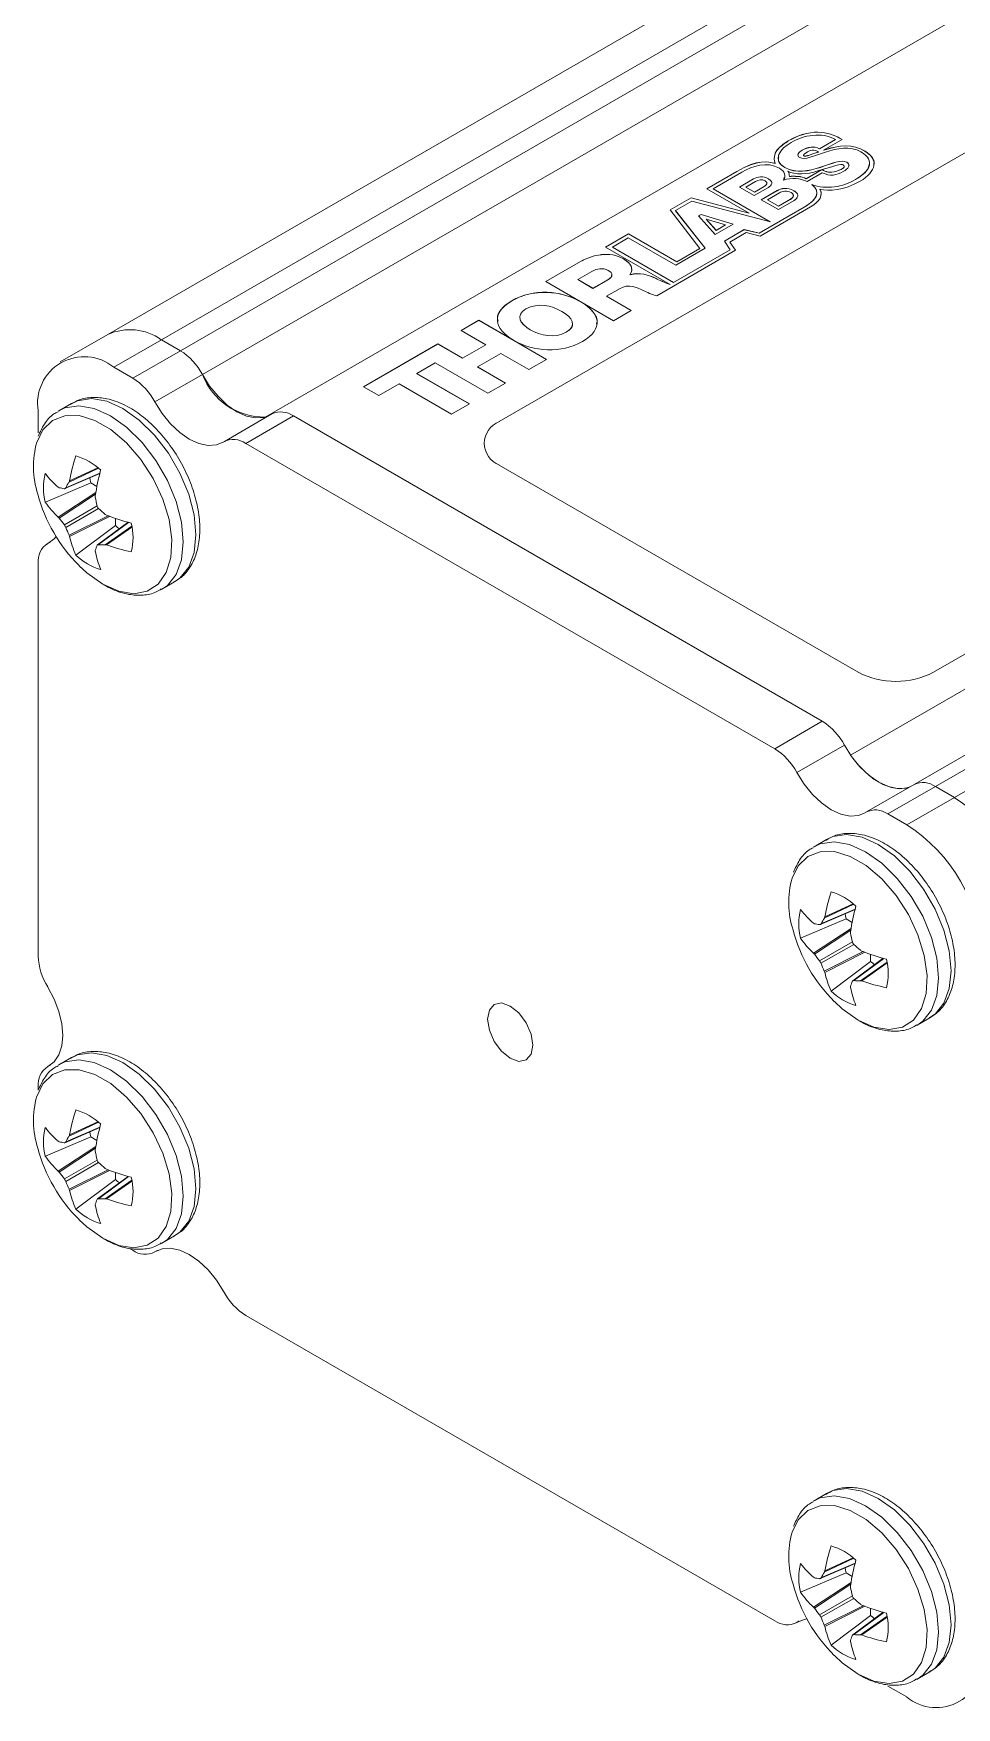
# Model space of a CAD drawing. Header units: inches. Extents: x 0.04 to 7.3, y 0.02 to 5.63.
# Drawn here: x 3.689 to 4.553, y 3.176 to 4.743 of the extents above; entities that cross this region are included whole.
import ezdxf

# ---------------------------------------------------------------- set-up
doc = ezdxf.new("R2010")
doc.units = ezdxf.units.IN
doc.header["$MEASUREMENT"] = 0

msp = doc.modelspace()

# ---------------------------------------------------------------- linework, layer by layer
at = {"color": 7, "linetype": 'Continuous', "lineweight": 15, "ltscale": 0.666667}
for p, q in [((5.4419, 5.4331), (3.759, 4.4616)), ((5.4919, 5.4282), (3.809, 4.4566)), ((3.8268, 4.4464), (5.5097, 5.4179)), ((5.5303, 5.3956), (3.8474, 4.4241)), ((5.5891, 5.3557), (3.9062, 4.3842)), ((5.5962, 5.2292), (4.1254, 4.3801)), ((4.4542, 4.0678), (6.1371, 5.0394)), ((6.1966, 5.0118), (4.5137, 4.0403)), ((6.2166, 5.0098), (4.5337, 4.0383)), ((4.532, 4.1454), (6.0028, 4.9945)), ((6.2344, 4.9996), (4.5515, 4.028)), ((4.396, 4.6428), (4.396, 4.6429)), ((4.4402, 4.6442), (4.4252, 4.6355)), ((4.4402, 4.6441), (4.4252, 4.6355)), ((4.429, 4.6341), (4.4464, 4.6442)), ((4.4402, 4.6441), (4.4402, 4.6442)), ((4.4091, 4.6341), (4.4091, 4.6342)), ((4.4101, 4.6289), (4.4101, 4.629)), ((4.4243, 4.6324), (4.4243, 4.6325)), ((4.4252, 4.6355), (4.4252, 4.6355)), ((4.429, 4.6341), (4.429, 4.6341)), ((4.4295, 4.6342), (4.4295, 4.6343)), ((4.4681, 4.633), (4.4681, 4.6331)), ((4.3477, 4.6143), (4.3197, 4.5981)), ((4.3477, 4.6142), (4.3198, 4.5981)), ((4.3258, 4.598), (4.3526, 4.6135)), ((4.3477, 4.6142), (4.3477, 4.6143)), ((4.3838, 4.6218), (4.3838, 4.6219)), ((4.3921, 4.6086), (4.3916, 4.6061)), ((4.3928, 4.6179), (4.3928, 4.618)), ((4.3954, 4.6145), (4.3954, 4.6146)), ((4.397, 4.6095), (4.397, 4.6096)), ((4.4272, 4.6159), (4.4128, 4.6075)), ((4.4272, 4.6158), (4.4128, 4.6074)), ((4.4135, 4.6049), (4.4278, 4.6131)), ((4.426, 4.6181), (4.426, 4.6182)), ((4.4272, 4.6158), (4.4272, 4.6159)), ((4.4277, 4.6159), (4.4277, 4.616)), ((4.4414, 4.6146), (4.4414, 4.6146)), ((4.4508, 4.6228), (4.4508, 4.6229)), ((4.3197, 4.5981), (4.3592, 4.5753)), ((4.3792, 4.5672), (4.3258, 4.598)), ((4.3258, 4.5979), (4.3258, 4.598)), ((4.3789, 4.5672), (4.3258, 4.5979)), ((4.3502, 4.5996), (4.3635, 4.6073)), ((4.3641, 4.5916), (4.3502, 4.5996)), ((4.3503, 4.5996), (4.3635, 4.6072)), ((4.3654, 4.6049), (4.3562, 4.5995)), ((4.3562, 4.5995), (4.3642, 4.5948)), ((4.3562, 4.5995), (4.3562, 4.5995)), ((4.3562, 4.5995), (4.3642, 4.5949)), ((4.3635, 4.6072), (4.3635, 4.6073)), ((4.3774, 4.5993), (4.3641, 4.5916)), ((4.3642, 4.5949), (4.3734, 4.6003)), ((4.3642, 4.5948), (4.3734, 4.6002)), ((4.3642, 4.5948), (4.3642, 4.5949)), ((4.3707, 4.5878), (4.3855, 4.5963)), ((4.3708, 4.5877), (4.3855, 4.5962)), ((4.3734, 4.6002), (4.3734, 4.6003)), ((4.3876, 4.5941), (4.3765, 4.5877)), ((4.3775, 4.6072), (4.3775, 4.6073)), ((4.3855, 4.5962), (4.3855, 4.5963)), ((4.4013, 4.5961), (4.4013, 4.5962)), ((4.4128, 4.6074), (4.4128, 4.6075)), ((4.4256, 4.5976), (4.4256, 4.5976)), ((4.4589, 4.6066), (4.4589, 4.6066)), ((4.305, 4.5896), (4.2854, 4.5783)), ((4.2854, 4.5783), (4.3133, 4.5422)), ((4.305, 4.5896), (4.2855, 4.5783)), ((4.2904, 4.5776), (4.3056, 4.5863)), ((4.318, 4.5424), (4.2904, 4.5776)), ((4.2904, 4.5775), (4.2904, 4.5776)), ((4.318, 4.5423), (4.2904, 4.5775)), ((4.3592, 4.5753), (4.305, 4.5896)), ((4.3592, 4.5752), (4.305, 4.5896)), ((4.305, 4.5896), (4.305, 4.5896)), ((4.3056, 4.5863), (4.3792, 4.5672)), ((4.4107, 4.5808), (4.3688, 4.5566)), ((4.4107, 4.5807), (4.3688, 4.5565)), ((4.3695, 4.5537), (4.4169, 4.581)), ((4.3867, 4.5786), (4.3707, 4.5878)), ((4.3765, 4.5877), (4.3868, 4.5818)), ((4.3765, 4.5876), (4.3765, 4.5877)), ((4.3765, 4.5876), (4.3868, 4.5817)), ((4.4015, 4.5871), (4.3867, 4.5786)), ((4.3868, 4.5818), (4.3979, 4.5882)), ((4.3868, 4.5817), (4.3979, 4.5881)), ((4.3868, 4.5817), (4.3868, 4.5818)), ((4.3979, 4.5881), (4.3979, 4.5882)), ((4.4107, 4.5807), (4.4107, 4.5808)), ((4.312, 4.5726), (4.3143, 4.574)), ((4.3274, 4.5551), (4.312, 4.5726)), ((4.3121, 4.5726), (4.3143, 4.5739)), ((4.3143, 4.574), (4.3445, 4.5649)), ((4.3143, 4.5739), (4.3143, 4.574)), ((4.3143, 4.5739), (4.3444, 4.5649)), ((4.3191, 4.5697), (4.3284, 4.5592)), ((4.3372, 4.5642), (4.3191, 4.5697)), ((4.3191, 4.5696), (4.3191, 4.5697)), ((4.3191, 4.5696), (4.3284, 4.5591)), ((4.3445, 4.5649), (4.3274, 4.5551)), ((4.3284, 4.5591), (4.3372, 4.5642)), ((4.3284, 4.5592), (4.3372, 4.5642)), ((4.3372, 4.5642), (4.3372, 4.5642)), ((4.3592, 4.5752), (4.3592, 4.5753)), ((4.2464, 4.5558), (4.2248, 4.5433)), ((4.2464, 4.5557), (4.2249, 4.5433)), ((4.2313, 4.5434), (4.2462, 4.5521)), ((4.2462, 4.5521), (4.2906, 4.5265)), ((4.2916, 4.5297), (4.2464, 4.5558)), ((4.2464, 4.5557), (4.2464, 4.5558)), ((4.2916, 4.5296), (4.2464, 4.5557)), ((4.3284, 4.5591), (4.3284, 4.5592)), ((4.3548, 4.5598), (4.3363, 4.5491)), ((4.3548, 4.5597), (4.3363, 4.549)), ((4.3363, 4.5491), (4.3416, 4.541)), ((4.3411, 4.5481), (4.3565, 4.557)), ((4.3467, 4.5405), (4.3411, 4.5481)), ((4.3411, 4.548), (4.3411, 4.5481)), ((4.3467, 4.5405), (4.3411, 4.548)), ((4.3688, 4.5566), (4.3548, 4.5598)), ((4.3548, 4.5597), (4.3548, 4.5598)), ((4.3688, 4.5565), (4.3548, 4.5597)), ((4.3565, 4.557), (4.3695, 4.5537)), ((4.3688, 4.5565), (4.3688, 4.5566)), ((4.2248, 4.5433), (4.2853, 4.5084)), ((4.2886, 4.5103), (4.2313, 4.5434)), ((4.2886, 4.5104), (4.2313, 4.5434)), ((4.2313, 4.5434), (4.2313, 4.5434)), ((4.2417, 4.5324), (4.2417, 4.5325)), ((4.2728, 4.4978), (4.3467, 4.5405)), ((4.3416, 4.541), (4.2886, 4.5104)), ((4.3416, 4.5409), (4.2886, 4.5103)), ((4.2906, 4.5265), (4.318, 4.5424)), ((4.3133, 4.5422), (4.2916, 4.5297)), ((4.3133, 4.5421), (4.2916, 4.5296)), ((4.3133, 4.5421), (4.3133, 4.5422)), ((4.3416, 4.5409), (4.3416, 4.541)), ((4.1691, 4.5111), (4.2015, 4.5299)), ((4.1691, 4.5111), (4.2015, 4.5298)), ((4.212, 4.5207), (4.1988, 4.5131)), ((4.2015, 4.5298), (4.2015, 4.5299)), ((4.2476, 4.5175), (4.2478, 4.5174)), ((4.2476, 4.5174), (4.2476, 4.5175)), ((4.2476, 4.5174), (4.2478, 4.5173)), ((4.2478, 4.5173), (4.2478, 4.5174)), ((4.2916, 4.5296), (4.2916, 4.5297)), ((4.2324, 4.4745), (4.1691, 4.5111)), ((4.1988, 4.5131), (4.2131, 4.5049)), ((4.1988, 4.513), (4.1988, 4.5131)), ((4.1988, 4.513), (4.2131, 4.5048)), ((4.2131, 4.5049), (4.2271, 4.5129)), ((4.2131, 4.5048), (4.2271, 4.5128)), ((4.2131, 4.5048), (4.2131, 4.5049)), ((4.2385, 4.5047), (4.2259, 4.4975)), ((4.2271, 4.5128), (4.2271, 4.5129)), ((4.2723, 4.5139), (4.2723, 4.514)), ((4.2853, 4.5083), (4.2853, 4.5084)), ((4.2886, 4.5103), (4.2886, 4.5104)), ((4.1371, 4.4931), (4.1371, 4.4932)), ((4.2259, 4.4975), (4.249, 4.4841)), ((4.2259, 4.4974), (4.2259, 4.4975)), ((4.2259, 4.4974), (4.249, 4.4841)), ((4.249, 4.4841), (4.2324, 4.4745)), ((4.0897, 4.4653), (4.1063, 4.4749)), ((4.0897, 4.4653), (4.1063, 4.4748)), ((4.1063, 4.4749), (4.1697, 4.4383)), ((4.1063, 4.4748), (4.1063, 4.4749)), ((4.1063, 4.4748), (4.1696, 4.4383)), ((3.759, 4.4616), (3.7144, 4.4359)), ((3.7644, 4.4309), (3.809, 4.4566)), ((3.8268, 4.4464), (3.809, 4.4566)), ((3.9984, 4.4126), (4.0678, 4.4527)), ((3.9985, 4.4126), (4.0678, 4.4526)), ((4.0678, 4.4527), (4.0909, 4.4394)), ((4.0678, 4.4526), (4.0678, 4.4527)), ((4.0678, 4.4526), (4.0909, 4.4393)), ((4.1128, 4.452), (4.0897, 4.4653)), ((4.0909, 4.4394), (4.1128, 4.452)), ((4.0909, 4.4393), (4.1128, 4.4519)), ((4.1128, 4.4519), (4.1128, 4.452)), ((4.1544, 4.4661), (4.1544, 4.4661)), ((4.1881, 4.4637), (4.1881, 4.4638)), ((3.7822, 4.4207), (3.8268, 4.4464)), ((4.0909, 4.4393), (4.0909, 4.4394)), ((4.1269, 4.4438), (4.1051, 4.4312)), ((4.1531, 4.4287), (4.1269, 4.4438)), ((4.1697, 4.4383), (4.1531, 4.4287)), ((3.7822, 4.4207), (3.7644, 4.4309)), ((3.8474, 4.4241), (3.8029, 4.3984)), ((4.0654, 4.4349), (4.0482, 4.425)), ((4.0482, 4.425), (4.0974, 4.3966)), ((4.0482, 4.4249), (4.0482, 4.425)), ((4.0482, 4.4249), (4.0973, 4.3965)), ((4.1146, 4.4065), (4.0654, 4.4349)), ((4.1051, 4.4312), (4.1312, 4.4161)), ((4.1051, 4.4311), (4.1051, 4.4312)), ((4.1051, 4.4311), (4.1311, 4.4161)), ((4.0126, 4.4044), (3.9984, 4.4126)), ((4.0316, 4.4154), (4.0126, 4.4044)), ((4.0808, 4.387), (4.0316, 4.4154)), ((4.1312, 4.4161), (4.1146, 4.4065)), ((3.6937, 4.3901), (3.6937, 4.3696)), ((3.7248, 4.397), (3.7131, 4.3902)), ((4.0974, 4.3966), (4.0808, 4.387)), ((3.9126, 4.3872), (3.8681, 4.3615)), ((3.9326, 4.3853), (3.8881, 4.3595)), ((4.4278, 4.0994), (3.9326, 4.3853)), ((4.3833, 4.0737), (3.8881, 4.3595)), ((3.7188, 4.3173), (3.7514, 4.3314)), ((4.1254, 4.3393), (4.4613, 4.1454)), ((3.743, 4.3226), (3.7004, 4.3045)), ((3.7125, 4.3185), (3.7133, 4.3181)), ((3.7226, 4.3234), (3.723, 4.3245)), ((3.743, 4.3226), (3.7487, 4.3193)), ((3.7472, 4.3105), (3.7472, 4.3092)), ((3.7133, 4.2897), (3.7125, 4.2905)), ((3.766, 4.2828), (3.729, 4.2549)), ((3.7778, 4.2857), (3.7492, 4.2645)), ((3.7565, 4.2931), (3.7576, 4.2925)), ((3.766, 4.2894), (3.766, 4.2828)), ((3.7051, 4.2674), (3.702, 4.2656)), ((3.723, 4.2725), (3.7226, 4.2736)), ((3.7472, 4.2594), (3.7472, 4.2585)), ((3.6937, 4.2473), (3.6937, 3.8797)), ((3.8096, 4.2231), (3.8213, 4.2299)), ((4.3833, 4.0737), (4.4278, 4.0994)), ((4.4485, 4.0771), (4.4039, 4.0514)), ((4.5137, 4.0403), (4.4691, 4.0146)), ((4.5337, 4.0383), (4.4891, 4.0126)), ((4.5515, 4.028), (4.5337, 4.0383)), ((4.5069, 4.0023), (4.5515, 4.028)), ((4.5069, 4.0023), (4.4891, 4.0126)), ((4.4319, 3.9888), (4.4202, 3.982)), ((4.4259, 3.9091), (4.4585, 3.9232)), ((4.4501, 3.9144), (4.4075, 3.8963)), ((4.4196, 3.9103), (4.4204, 3.9099)), ((4.4297, 3.9152), (4.4301, 3.9163)), ((4.4501, 3.9144), (4.4558, 3.9111)), ((4.4543, 3.9023), (4.4543, 3.901)), ((4.4204, 3.8814), (4.4196, 3.8823)), ((4.4731, 3.8746), (4.4361, 3.8467)), ((4.4849, 3.8775), (4.4564, 3.8563)), ((4.4636, 3.8849), (4.4647, 3.8843)), ((4.4731, 3.8812), (4.4731, 3.8746)), ((4.4301, 3.8643), (4.4297, 3.8654)), ((4.4543, 3.8512), (4.4543, 3.8503)), ((4.5167, 3.8149), (4.5284, 3.8217)), ((3.7248, 3.7846), (3.7131, 3.7778)), ((3.7051, 3.7775), (3.702, 3.7757)), ((3.6937, 3.7574), (3.6937, 3.754)), ((3.7188, 3.7048), (3.7514, 3.719)), ((3.743, 3.7102), (3.7004, 3.6921)), ((3.7125, 3.7061), (3.7133, 3.7057)), ((3.7226, 3.711), (3.723, 3.7121)), ((3.743, 3.7102), (3.7487, 3.7069)), ((3.7472, 3.6981), (3.7472, 3.6968)), ((3.7133, 3.6772), (3.7125, 3.6781)), ((3.766, 3.6704), (3.729, 3.6425)), ((3.7778, 3.6733), (3.7492, 3.6521)), ((3.7565, 3.6807), (3.7576, 3.6801)), ((3.766, 3.677), (3.766, 3.6704)), ((3.723, 3.6601), (3.7226, 3.6612)), ((3.7472, 3.647), (3.7472, 3.6461)), ((3.7793, 3.6058), (3.7822, 3.6041)), ((3.8096, 3.6107), (3.8213, 3.6175)), ((3.8022, 3.6022), (3.8053, 3.6039)), ((3.8881, 3.543), (4.3833, 3.2572)), ((4.4319, 3.3764), (4.4202, 3.3696)), ((4.4259, 3.2966), (4.4585, 3.3107)), ((4.4501, 3.302), (4.4075, 3.2839)), ((4.4196, 3.2979), (4.4204, 3.2975)), ((4.4297, 3.3028), (4.4301, 3.3039)), ((4.4501, 3.302), (4.4558, 3.2987)), ((4.4543, 3.2899), (4.4543, 3.2886)), ((4.4204, 3.269), (4.4196, 3.2699)), ((4.4731, 3.2622), (4.4361, 3.2343)), ((4.4849, 3.2651), (4.4564, 3.2439)), ((4.4636, 3.2725), (4.4647, 3.2718)), ((4.4731, 3.2688), (4.4731, 3.2622)), ((4.4032, 3.2552), (4.4063, 3.257)), ((4.4301, 3.2519), (4.4297, 3.253)), ((4.4543, 3.2387), (4.4543, 3.2379)), ((4.5167, 3.2025), (4.5284, 3.2093)), ((4.4891, 3.196), (4.5069, 3.1858))]:
    msp.add_line(p, q, dxfattribs=at)
at = {"color": 155, "linetype": 'Continuous', "lineweight": 15, "ltscale": 0.666667}
for p, q in [((3.7195, 4.318), (3.7515, 4.3318)), ((3.7501, 4.3363), (3.7226, 4.3234)), ((3.723, 4.3245), (3.7494, 4.3368)), ((3.7125, 4.2905), (3.7477, 4.3136)), ((3.7474, 4.3121), (3.7133, 4.2897)), ((3.7182, 4.2833), (3.7489, 4.301)), ((3.7502, 4.2987), (3.7195, 4.281)), ((3.7226, 4.2736), (3.7591, 4.2919)), ((3.7605, 4.2913), (3.723, 4.2725)), ((3.7782, 4.2856), (3.7502, 4.2648)), ((3.7565, 4.2647), (3.7814, 4.2822)), ((3.7815, 4.2813), (3.7576, 4.2645)), ((3.7048, 4.2672), (3.7027, 4.266)), ((4.4266, 3.9097), (4.4586, 3.9236)), ((4.4572, 3.9281), (4.4297, 3.9152)), ((4.4301, 3.9163), (4.4566, 3.9286)), ((4.4196, 3.8823), (4.4548, 3.9054)), ((4.4545, 3.9039), (4.4204, 3.8814)), ((4.4253, 3.8751), (4.456, 3.8928)), ((4.4573, 3.8905), (4.4266, 3.8728)), ((4.4297, 3.8654), (4.4662, 3.8837)), ((4.4676, 3.8831), (4.4301, 3.8643)), ((4.4853, 3.8774), (4.4573, 3.8566)), ((4.4636, 3.8565), (4.4885, 3.874)), ((4.4886, 3.8731), (4.4647, 3.8563)), ((3.7048, 3.7773), (3.7027, 3.7761)), ((3.7195, 3.7055), (3.7515, 3.7194)), ((3.7501, 3.7239), (3.7226, 3.711)), ((3.723, 3.7121), (3.7494, 3.7244)), ((3.7125, 3.6781), (3.7477, 3.7012)), ((3.7474, 3.6997), (3.7133, 3.6772)), ((3.7182, 3.6709), (3.7489, 3.6886)), ((3.7502, 3.6863), (3.7195, 3.6686)), ((3.7226, 3.6612), (3.7591, 3.6795)), ((3.7605, 3.6789), (3.723, 3.6601)), ((3.7782, 3.6732), (3.7502, 3.6524)), ((3.7565, 3.6523), (3.7814, 3.6697)), ((3.7815, 3.6689), (3.7576, 3.6521)), ((3.8029, 3.6026), (3.805, 3.6038)), ((4.4266, 3.2973), (4.4586, 3.3112)), ((4.4572, 3.3157), (4.4297, 3.3028)), ((4.4301, 3.3039), (4.4566, 3.3162)), ((4.4196, 3.2699), (4.4548, 3.293)), ((4.4545, 3.2914), (4.4204, 3.269)), ((4.4253, 3.2627), (4.456, 3.2804)), ((4.4573, 3.2781), (4.4266, 3.2604)), ((4.4297, 3.253), (4.4662, 3.2713)), ((4.4676, 3.2707), (4.4301, 3.2519)), ((4.4853, 3.265), (4.4573, 3.2442)), ((4.4636, 3.2441), (4.4885, 3.2615)), ((4.4886, 3.2607), (4.4647, 3.2439)), ((4.4039, 3.2556), (4.406, 3.2568))]:
    msp.add_line(p, q, dxfattribs=at)
at = {"color": 7, "linetype": 'Continuous', "lineweight": 15, "ltscale": 0.666667, "flags": 128}
for points in [[(3.8474, 4.4241), (3.8542, 4.4133), (3.8621, 4.4037), (3.8707, 4.3955), (3.8797, 4.3893), (3.8887, 4.3852), (3.8973, 4.3834), (3.9052, 4.3839), (3.9099, 4.3857)], [(3.8029, 4.3984), (3.8097, 4.3876), (3.8176, 4.378), (3.8262, 4.3698), (3.8352, 4.3636), (3.8441, 4.3595), (3.8528, 4.3576), (3.8606, 4.3582), (3.8674, 4.3611)], [(3.7422, 4.3274), (3.7425, 4.3253), (3.743, 4.3226)], [(3.766, 4.2828), (3.7681, 4.281), (3.7697, 4.2797)], [(3.7027, 4.266), (3.7086, 4.2704), (3.7104, 4.2725)], [(3.732, 4.2451), (3.7393, 4.2384), (3.7542, 4.2278)], [(4.4485, 4.0771), (4.4553, 4.0664), (4.4631, 4.0567), (4.4718, 4.0486), (4.4807, 4.0423), (4.4897, 4.0382), (4.4983, 4.0364), (4.5062, 4.0369), (4.5106, 4.0385)], [(4.4542, 4.0678), (4.4611, 4.059), (4.4686, 4.0513), (4.4765, 4.045), (4.4846, 4.0403), (4.4926, 4.0374), (4.5001, 4.0363), (4.507, 4.0371), (4.5106, 4.0385)], [(4.4039, 4.0514), (4.4107, 4.0406), (4.4186, 4.031), (4.4272, 4.0229), (4.4362, 4.0166), (4.4452, 4.0125), (4.4538, 4.0107), (4.4617, 4.0112), (4.4685, 4.0141)], [(4.4493, 3.9192), (4.4496, 3.9171), (4.4501, 3.9144)], [(4.4731, 3.8746), (4.4752, 3.8728), (4.4768, 3.8715)], [(3.7027, 3.7761), (3.7086, 3.7805), (3.7131, 3.787), (3.7158, 3.7954), (3.7167, 3.8053), (3.7158, 3.8162), (3.7131, 3.8277), (3.7086, 3.8393), (3.7027, 3.8506)], [(4.1569, 3.7961), (4.1553, 3.8064), (4.1507, 3.817), (4.1438, 3.8263), (4.1357, 3.8328), (4.1276, 3.8357), (4.1207, 3.8343), (4.1161, 3.829), (4.1145, 3.8206), (4.1161, 3.8103), (4.1207, 3.7997), (4.1276, 3.7904), (4.1357, 3.7839), (4.1438, 3.781), (4.1507, 3.7824), (4.1553, 3.7877), (4.1569, 3.7961)], [(4.4391, 3.8369), (4.4464, 3.8302), (4.4613, 3.8195)], [(3.7422, 3.715), (3.7425, 3.7129), (3.743, 3.7102)], [(3.766, 3.6704), (3.7681, 3.6686), (3.7697, 3.6673)], [(3.732, 3.6327), (3.7393, 3.626), (3.7542, 3.6153)], [(3.8674, 3.5653), (3.8606, 3.5761), (3.8528, 3.5857), (3.8441, 3.5939), (3.8352, 3.6001), (3.8262, 3.6042), (3.8176, 3.606), (3.8097, 3.6055), (3.8029, 3.6026)], [(4.4493, 3.3068), (4.4496, 3.3047), (4.4501, 3.302)], [(4.4731, 3.2622), (4.4752, 3.2604), (4.4768, 3.2591)], [(4.4134, 3.259), (4.4107, 3.2585), (4.4039, 3.2556)], [(4.4391, 3.2245), (4.4464, 3.2178), (4.4613, 3.2071)]]:
    msp.add_lwpolyline(points, dxfattribs=at)
at = {"color": 155, "linetype": 'Continuous', "lineweight": 15, "ltscale": 0.666667, "flags": 128}
for points in [[(3.8092, 4.2229), (3.8147, 4.2267), (3.8228, 4.237), (3.8278, 4.2507), (3.8295, 4.2673), (3.8278, 4.2858), (3.8228, 4.3053), (3.8147, 4.325), (3.8039, 4.3437), (3.7909, 4.3605), (3.7765, 4.3747), (3.7613, 4.3854), (3.7461, 4.3922), (3.7317, 4.3947), (3.7188, 4.3928), (3.7123, 4.3898)], [(3.8213, 4.2299), (3.8264, 4.2335), (3.8346, 4.2438), (3.8396, 4.2575), (3.8413, 4.274), (3.8396, 4.2926), (3.8346, 4.3121), (3.8264, 4.3318), (3.8156, 4.3505), (3.8027, 4.3673), (3.7883, 4.3815), (3.7731, 4.3922), (3.7579, 4.399), (3.7435, 4.4015), (3.7305, 4.3996), (3.7248, 4.397)], [(3.7542, 4.2278), (3.7691, 4.2211), (3.7832, 4.2189), (3.7958, 4.2212), (3.8061, 4.2279), (3.8136, 4.2386), (3.818, 4.2527), (3.8188, 4.2696), (3.8162, 4.2882), (3.8103, 4.3075), (3.8013, 4.3267), (3.7898, 4.3445), (3.7763, 4.36), (3.7617, 4.3725), (3.7467, 4.3811), (3.732, 4.3856), (3.7186, 4.3855), (3.7071, 4.381), (3.6981, 4.3723), (3.6924, 4.3606)], [(4.5163, 3.8147), (4.5218, 3.8185), (4.5299, 3.8288), (4.5349, 3.8425), (4.5367, 3.859), (4.5349, 3.8776), (4.5299, 3.8971), (4.5218, 3.9168), (4.511, 3.9355), (4.498, 3.9523), (4.4836, 3.9665), (4.4684, 3.9772), (4.4532, 3.984), (4.4388, 3.9865), (4.4259, 3.9846), (4.4194, 3.9816)], [(4.5284, 3.8217), (4.5335, 3.8253), (4.5417, 3.8356), (4.5467, 3.8493), (4.5484, 3.8658), (4.5467, 3.8844), (4.5417, 3.9039), (4.5335, 3.9236), (4.5227, 3.9423), (4.5098, 3.9591), (4.4954, 3.9733), (4.4802, 3.984), (4.465, 3.9908), (4.4506, 3.9933), (4.4376, 3.9914), (4.4319, 3.9888)], [(4.4613, 3.8195), (4.4762, 3.8129), (4.4904, 3.8107), (4.5029, 3.813), (4.5132, 3.8197), (4.5208, 3.8304), (4.5251, 3.8445), (4.5259, 3.8614), (4.5233, 3.88), (4.5174, 3.8993), (4.5084, 3.9185), (4.4969, 3.9363), (4.4834, 3.9518), (4.4688, 3.9643), (4.4538, 3.9729), (4.4391, 3.9774), (4.4257, 3.9773), (4.4142, 3.9728), (4.4052, 3.9641), (4.3995, 3.9524)], [(3.8092, 3.6105), (3.8147, 3.6143), (3.8228, 3.6246), (3.8278, 3.6383), (3.8295, 3.6548), (3.8278, 3.6734), (3.8228, 3.6929), (3.8147, 3.7126), (3.8039, 3.7313), (3.7909, 3.7481), (3.7765, 3.7623), (3.7613, 3.773), (3.7461, 3.7798), (3.7317, 3.7823), (3.7188, 3.7804), (3.7123, 3.7774)], [(3.8213, 3.6175), (3.8264, 3.6211), (3.8346, 3.6314), (3.8396, 3.6451), (3.8413, 3.6616), (3.8396, 3.6802), (3.8346, 3.6997), (3.8264, 3.7194), (3.8156, 3.7381), (3.8027, 3.7549), (3.7883, 3.7691), (3.7731, 3.7798), (3.7579, 3.7866), (3.7435, 3.7891), (3.7305, 3.7872), (3.7248, 3.7846)], [(3.7542, 3.6153), (3.7691, 3.6087), (3.7832, 3.6065), (3.7958, 3.6088), (3.8061, 3.6155), (3.8136, 3.6262), (3.818, 3.6403), (3.8188, 3.6572), (3.8162, 3.6758), (3.8103, 3.6951), (3.8013, 3.7142), (3.7898, 3.7321), (3.7763, 3.7476), (3.7617, 3.7601), (3.7467, 3.7687), (3.732, 3.7732), (3.7186, 3.7731), (3.7071, 3.7686), (3.6981, 3.7599), (3.6924, 3.7482)], [(4.5163, 3.2023), (4.5218, 3.2061), (4.5299, 3.2164), (4.5349, 3.2301), (4.5367, 3.2466), (4.5349, 3.2652), (4.5299, 3.2847), (4.5218, 3.3044), (4.511, 3.3231), (4.498, 3.3399), (4.4836, 3.3541), (4.4684, 3.3648), (4.4532, 3.3716), (4.4388, 3.3741), (4.4259, 3.3722), (4.4194, 3.3692)], [(4.5284, 3.2093), (4.5335, 3.2129), (4.5417, 3.2232), (4.5467, 3.2369), (4.5484, 3.2534), (4.5467, 3.272), (4.5417, 3.2915), (4.5335, 3.3112), (4.5227, 3.3299), (4.5098, 3.3467), (4.4954, 3.3609), (4.4802, 3.3716), (4.465, 3.3784), (4.4506, 3.3809), (4.4376, 3.379), (4.4319, 3.3764)], [(4.4613, 3.2071), (4.4762, 3.2005), (4.4904, 3.1983), (4.5029, 3.2006), (4.5132, 3.2073), (4.5208, 3.218), (4.5251, 3.2321), (4.5259, 3.2489), (4.5233, 3.2676), (4.5174, 3.2869), (4.5084, 3.306), (4.4969, 3.3239), (4.4834, 3.3394), (4.4688, 3.3519), (4.4538, 3.3605), (4.4391, 3.365), (4.4257, 3.3649), (4.4142, 3.3604), (4.4052, 3.3517), (4.3995, 3.34)]]:
    msp.add_lwpolyline(points, dxfattribs=at)
at = {"color": 7, "linetype": 'Continuous', "lineweight": 15, "ltscale": 0.444444}
for centre, radius, start, end in [((3.7797, 4.4158), 0.0503, 54.3824, 114.3071), ((3.7368, 4.3971), 0.0437, 50.7967, 189.214), ((3.7958, 4.397), 0.0583, 27.7296, 57.9435), ((3.7513, 4.3713), 0.0583, 27.7296, 57.9435), ((3.9054, 4.4462), 0.062, 200.8838, 270.7711), ((3.9209, 4.3691), 0.02, 54.1471, 114.5424), ((4.1332, 4.3597), 0.0218, 110.7834, 249.2166), ((3.774, 4.3379), 0.0847, 164.4166, 197.7837), ((3.8765, 4.3436), 0.0197, 53.8957, 117.4059), ((3.9044, 4.2902), 0.1846, 161.813, 169.2995), ((3.7138, 4.2947), 0.0553, 45.9615, 74.0439), ((3.754, 4.3179), 0.0553, 165.9611, 194.0389), ((3.7694, 4.3845), 0.0871, 217.6066, 229.2646), ((3.9733, 4.2753), 0.2289, 165.0222, 171.1401), ((3.8372, 4.3505), 0.1489, 194.9615, 225.0332), ((3.7348, 4.4228), 0.1069, 258.3844, 261.0374), ((3.8588, 4.243), 0.1582, 149.4611, 151.7386), ((3.7693, 4.3523), 0.0839, 214.7225, 227.3946), ((3.938, 4.3437), 0.1939, 190.2301, 192.7095), ((3.8817, 4.4412), 0.1939, 227.2911, 229.7704), ((3.8335, 4.3764), 0.1482, 215.8194, 218.9213), ((3.8578, 4.3343), 0.1482, 201.0792, 204.1809), ((3.8401, 4.506), 0.2289, 248.8622, 254.9795), ((3.7272, 4.2715), 0.0553, 345.9611, 14.0389), ((3.7133, 4.2494), 0.0197, 122.6065, 186.1066), ((3.8049, 4.2908), 0.0839, 192.6075, 205.2783), ((3.8486, 4.2257), 0.1069, 158.9706, 161.6242), ((3.755, 4.4229), 0.1582, 268.2678, 270.5449), ((3.8186, 4.4388), 0.1846, 250.703, 258.189), ((3.7674, 4.2947), 0.0553, 225.9615, 254.0439), ((3.8328, 4.2747), 0.0871, 190.738, 202.3947), ((4.4967, 4.2136), 0.0769, 242.6097, 297.3903), ((4.3969, 4.05), 0.0583, 27.7296, 57.9435), ((4.3523, 4.0243), 0.0583, 27.7296, 57.9435), ((4.522, 4.0221), 0.02, 54.1471, 114.5424), ((4.4775, 3.9967), 0.0197, 53.8957, 117.4059), ((4.4686, 3.8986), 0.1537, 2.6055, 57.3945), ((4.4241, 3.8729), 0.1537, 2.6055, 57.3945), ((4.4811, 3.9297), 0.0847, 164.4166, 197.7837), ((4.6115, 3.882), 0.1846, 161.813, 169.2995), ((4.4209, 3.8865), 0.0553, 45.9615, 74.0439), ((4.4611, 3.9097), 0.0553, 165.9611, 194.0389), ((4.4765, 3.9763), 0.0871, 217.6066, 229.2646), ((4.6804, 3.8671), 0.2289, 165.0222, 171.1401), ((4.5443, 3.9423), 0.1489, 194.9615, 225.0332), ((4.4419, 4.0146), 0.1069, 258.3844, 261.0374), ((4.566, 3.8348), 0.1582, 149.4611, 151.7386), ((4.4764, 3.9441), 0.0839, 214.7225, 227.3946), ((4.6451, 3.9355), 0.1939, 190.2301, 192.7095), ((4.5888, 4.033), 0.1939, 227.2911, 229.7704), ((3.752, 3.8818), 0.0583, 182.0583, 212.2697), ((4.5406, 3.9682), 0.1482, 215.8194, 218.9213), ((4.5649, 3.9261), 0.1482, 201.0792, 204.1809), ((4.5473, 4.0977), 0.2289, 248.8622, 254.9795), ((4.4343, 3.8633), 0.0553, 345.9611, 14.0389), ((4.512, 3.8826), 0.0839, 192.6075, 205.2783), ((4.4621, 4.0147), 0.1582, 268.2678, 270.5449), ((4.5257, 4.0306), 0.1846, 250.703, 258.189), ((4.4745, 3.8865), 0.0553, 225.9615, 254.0439), ((4.5557, 3.8175), 0.1069, 158.9706, 161.6242), ((4.5399, 3.8665), 0.0871, 190.738, 202.3947), ((3.7133, 3.7595), 0.0197, 122.6065, 186.1066), ((3.774, 3.7255), 0.0847, 164.4166, 197.7837), ((3.9044, 3.6778), 0.1846, 161.813, 169.2995), ((3.7138, 3.6823), 0.0553, 45.9615, 74.0439), ((3.754, 3.7055), 0.0553, 165.9611, 194.0389), ((3.7694, 3.7721), 0.0871, 217.6066, 229.2646), ((3.9733, 3.6629), 0.2289, 165.0222, 171.1401), ((3.8372, 3.7381), 0.1489, 194.9615, 225.0332), ((3.7348, 3.8104), 0.1069, 258.3844, 261.0374), ((3.8588, 3.6306), 0.1582, 149.4611, 151.7386), ((3.7693, 3.7399), 0.0839, 214.7225, 227.3946), ((3.938, 3.7313), 0.1939, 190.2301, 192.7095), ((3.8817, 3.8288), 0.1939, 227.2911, 229.7704), ((3.8335, 3.764), 0.1482, 215.8194, 218.9213), ((3.8578, 3.7219), 0.1482, 201.0792, 204.1809), ((3.8401, 3.8935), 0.2289, 248.8622, 254.9795), ((3.7272, 3.6591), 0.0553, 345.9611, 14.0389), ((3.8049, 3.6784), 0.0839, 192.6075, 205.2783), ((3.755, 3.8105), 0.1582, 268.2678, 270.5449), ((3.7674, 3.6823), 0.0553, 225.9615, 254.0439), ((3.8486, 3.6133), 0.1069, 158.9706, 161.6242), ((3.8328, 3.6623), 0.0871, 190.738, 202.3947), ((3.8186, 3.8264), 0.1846, 250.703, 258.189), ((3.7938, 3.62), 0.0197, 233.8957, 297.4059), ((3.919, 3.5924), 0.0583, 207.7296, 237.9435), ((4.4811, 3.3173), 0.0847, 164.4166, 197.7837), ((4.6115, 3.2696), 0.1846, 161.813, 169.2995), ((4.4209, 3.2741), 0.0553, 45.9615, 74.0439), ((4.4611, 3.2973), 0.0553, 165.9611, 194.0389), ((4.4765, 3.3639), 0.0871, 217.6066, 229.2646), ((4.6804, 3.2547), 0.2289, 165.0222, 171.1401), ((4.4419, 3.4021), 0.1069, 258.3844, 261.0374), ((4.566, 3.2224), 0.1582, 149.4611, 151.7386), ((4.5443, 3.3299), 0.1489, 194.9615, 225.0332), ((4.4764, 3.3317), 0.0839, 214.7225, 227.3946), ((4.6451, 3.3231), 0.1939, 190.2301, 192.7095), ((4.5888, 3.4206), 0.1939, 227.2911, 229.7704), ((4.5406, 3.3558), 0.1482, 215.8194, 218.9213), ((4.5473, 3.4853), 0.2289, 248.8622, 254.9795), ((4.4343, 3.2509), 0.0553, 345.9611, 14.0389), ((4.3949, 3.2731), 0.0197, 233.8957, 297.4059), ((4.5649, 3.3137), 0.1482, 201.0792, 204.1809), ((4.512, 3.2702), 0.0839, 192.6075, 205.2783), ((4.4745, 3.2741), 0.0553, 225.9615, 254.0439), ((4.5557, 3.2051), 0.1069, 158.9706, 161.6242), ((4.5399, 3.2541), 0.0871, 190.738, 202.3947), ((4.4621, 3.4023), 0.1582, 268.2678, 270.5449), ((4.5257, 3.4181), 0.1846, 250.703, 258.189), ((4.5345, 3.2196), 0.0437, 230.7967, 9.214)]:
    msp.add_arc(centre, radius, start, end, dxfattribs=at)
at = {"color": 7, "linetype": 'Continuous', "lineweight": 15, "ltscale": 0.666667}
for points in [[(4.4464, 4.6442), (4.4372, 4.6496), (4.4206, 4.657), (4.396, 4.6429)], [(4.4464, 4.6441), (4.4372, 4.6495), (4.4206, 4.657), (4.396, 4.6428)], [(4.3928, 4.618), (4.3803, 4.6252), (4.388, 4.6353), (4.3988, 4.6415)], [(4.396, 4.6429), (4.3817, 4.6346), (4.3816, 4.6265), (4.3838, 4.6219)], [(4.3988, 4.6415), (4.4102, 4.6481), (4.4272, 4.6515), (4.4402, 4.6442)], [(4.4681, 4.6331), (4.4559, 4.6405), (4.4442, 4.639), (4.4295, 4.6343)], [(4.4681, 4.633), (4.4559, 4.6404), (4.4442, 4.6389), (4.4295, 4.6342)], [(4.3838, 4.6219), (4.376, 4.6233), (4.3681, 4.626), (4.3477, 4.6143)], [(4.3838, 4.6218), (4.376, 4.6232), (4.3681, 4.626), (4.3477, 4.6142)], [(4.4091, 4.6342), (4.4059, 4.6323), (4.403, 4.6294), (4.4068, 4.6272)], [(4.4068, 4.6272), (4.4112, 4.6246), (4.4202, 4.629), (4.4309, 4.6324)], [(4.4252, 4.6355), (4.4203, 4.6387), (4.4137, 4.6368), (4.4091, 4.6342)], [(4.4252, 4.6355), (4.4203, 4.6386), (4.4137, 4.6367), (4.4091, 4.6341)], [(4.4101, 4.629), (4.4094, 4.6294), (4.4123, 4.6317), (4.414, 4.6326)], [(4.4243, 4.6325), (4.4143, 4.629), (4.4118, 4.628), (4.4101, 4.629)], [(4.4243, 4.6324), (4.4143, 4.629), (4.4118, 4.6279), (4.4101, 4.6289)], [(4.414, 4.6326), (4.4176, 4.6346), (4.4193, 4.6348), (4.4217, 4.6338)], [(4.4217, 4.6338), (4.4227, 4.6334), (4.4232, 4.6331), (4.4243, 4.6325)], [(4.4508, 4.6229), (4.4458, 4.6258), (4.4366, 4.6216), (4.426, 4.6182)], [(4.4508, 4.6228), (4.4458, 4.6257), (4.4366, 4.6215), (4.426, 4.6181)], [(4.4295, 4.6343), (4.4293, 4.6343), (4.4291, 4.6342), (4.429, 4.6341)], [(4.4295, 4.6342), (4.4293, 4.6342), (4.4291, 4.6341), (4.429, 4.6341)], [(4.4309, 4.6324), (4.4415, 4.6359), (4.4537, 4.6385), (4.464, 4.6325)], [(4.464, 4.6325), (4.4785, 4.6242), (4.4715, 4.6139), (4.4589, 4.6066)], [(4.4633, 4.6051), (4.4786, 4.614), (4.4805, 4.626), (4.4681, 4.6331)], [(4.3526, 4.6135), (4.3623, 4.6193), (4.3757, 4.6241), (4.3877, 4.6172)], [(4.3635, 4.6073), (4.3671, 4.6094), (4.3722, 4.6104), (4.3775, 4.6073)], [(4.3635, 4.6072), (4.3671, 4.6093), (4.3722, 4.6103), (4.3775, 4.6072)], [(4.3877, 4.6172), (4.3928, 4.6142), (4.3939, 4.6101), (4.3916, 4.6062)], [(4.3916, 4.6062), (4.3989, 4.6085), (4.4072, 4.6079), (4.4135, 4.6049)], [(4.426, 4.6182), (4.4155, 4.6148), (4.4033, 4.612), (4.3928, 4.618)], [(4.426, 4.6181), (4.4155, 4.6147), (4.4033, 4.6119), (4.3928, 4.6179)], [(4.3954, 4.6146), (4.4021, 4.6107), (4.4136, 4.6114), (4.4236, 4.6147)], [(4.397, 4.6096), (4.3968, 4.611), (4.3972, 4.6129), (4.3954, 4.6146)], [(4.397, 4.6095), (4.3968, 4.611), (4.3972, 4.6128), (4.3954, 4.6145)], [(4.4128, 4.6075), (4.4085, 4.61), (4.401, 4.61), (4.397, 4.6096)], [(4.4128, 4.6074), (4.4085, 4.6099), (4.401, 4.6099), (4.397, 4.6095)], [(4.4236, 4.6147), (4.4248, 4.6151), (4.426, 4.6155), (4.4272, 4.6159)], [(4.4277, 4.616), (4.4368, 4.6189), (4.4463, 4.6216), (4.4474, 4.6205)], [(4.4414, 4.6146), (4.4343, 4.6123), (4.4312, 4.614), (4.4277, 4.616)], [(4.4414, 4.6146), (4.4343, 4.6122), (4.4312, 4.614), (4.4277, 4.6159)], [(4.4278, 4.6131), (4.4348, 4.6094), (4.4412, 4.6106), (4.4475, 4.6142)], [(4.4474, 4.6205), (4.4495, 4.6185), (4.4482, 4.6169), (4.4414, 4.6146)], [(4.4475, 4.6142), (4.452, 4.6168), (4.4551, 4.6204), (4.4508, 4.6229)], [(4.3744, 4.6054), (4.3713, 4.6072), (4.368, 4.6064), (4.3654, 4.6049)], [(4.3734, 4.6003), (4.3755, 4.6015), (4.3774, 4.6037), (4.3744, 4.6054)], [(4.3775, 4.6073), (4.3827, 4.6043), (4.3803, 4.601), (4.3774, 4.5993)], [(4.3855, 4.5963), (4.3895, 4.5986), (4.3953, 4.5997), (4.4013, 4.5962)], [(4.3855, 4.5962), (4.3895, 4.5985), (4.3953, 4.5996), (4.4013, 4.5961)], [(4.3986, 4.5945), (4.3947, 4.5967), (4.3906, 4.5958), (4.3876, 4.5941)], [(4.3979, 4.5882), (4.4004, 4.5896), (4.4025, 4.5923), (4.3986, 4.5945)], [(4.4013, 4.5962), (4.4073, 4.5927), (4.4047, 4.589), (4.4015, 4.5871)], [(4.418, 4.602), (4.4274, 4.5949), (4.4219, 4.5873), (4.4107, 4.5808)], [(4.4169, 4.581), (4.4252, 4.586), (4.4291, 4.5928), (4.4256, 4.5976)], [(4.4589, 4.6066), (4.4472, 4.5998), (4.4315, 4.5968), (4.418, 4.602)], [(4.4589, 4.6066), (4.4472, 4.5999), (4.4315, 4.5969), (4.418, 4.602)], [(4.4256, 4.5976), (4.4337, 4.5954), (4.4476, 4.5964), (4.4633, 4.6051)], [(4.2015, 4.5299), (4.2128, 4.5364), (4.2289, 4.5398), (4.2417, 4.5325)], [(4.2015, 4.5298), (4.2128, 4.5363), (4.2289, 4.5398), (4.2417, 4.5324)], [(4.2417, 4.5325), (4.2485, 4.5285), (4.2517, 4.5229), (4.2476, 4.5175)], [(4.2273, 4.5216), (4.2226, 4.5243), (4.2167, 4.5234), (4.212, 4.5207)], [(4.2271, 4.5129), (4.2321, 4.5158), (4.2321, 4.5189), (4.2273, 4.5216)], [(4.2478, 4.5174), (4.2562, 4.5204), (4.2657, 4.5172), (4.2723, 4.514)], [(4.2478, 4.5173), (4.2562, 4.5203), (4.2657, 4.5171), (4.2723, 4.5139)], [(4.2608, 4.5026), (4.2539, 4.506), (4.2463, 4.5092), (4.2385, 4.5047)], [(4.2728, 4.4978), (4.2692, 4.4982), (4.2627, 4.5017), (4.2608, 4.5026)], [(4.2723, 4.514), (4.2744, 4.513), (4.2805, 4.5099), (4.2853, 4.5084)], [(4.2723, 4.5139), (4.2744, 4.5129), (4.2805, 4.5098), (4.2853, 4.5083)], [(4.1388, 4.4562), (4.1205, 4.4667), (4.1172, 4.4817), (4.1371, 4.4932)], [(4.1504, 4.4856), (4.1397, 4.4794), (4.145, 4.4716), (4.1544, 4.4661)], [(4.184, 4.4832), (4.1746, 4.4887), (4.1611, 4.4917), (4.1504, 4.4856)], [(4.1881, 4.4638), (4.1988, 4.47), (4.1935, 4.4778), (4.184, 4.4832)], [(4.1544, 4.4661), (4.1638, 4.4606), (4.1774, 4.4576), (4.1881, 4.4637)], [(4.1544, 4.4661), (4.1638, 4.4607), (4.1774, 4.4576), (4.1881, 4.4638)]]:
    msp.add_open_spline(points, degree=3, dxfattribs=at)
for points, knots in [([(4.396, 4.6428), (4.3928, 4.6406), (4.387, 4.6367), (4.3832, 4.6312), (4.3831, 4.6283), (4.383, 4.6277)], [0, 0, 0, 0, 0.498993, 0.888924, 1, 1, 1, 1]), ([(4.3928, 4.6179), (4.3914, 4.6188), (4.3889, 4.6205), (4.3863, 4.624), (4.3868, 4.6266), (4.387, 4.628)], [0, 0, 0, 0, 0.323179, 0.617391, 1, 1, 1, 1]), ([(4.4091, 4.6341), (4.4074, 4.6331), (4.4053, 4.6318), (4.4052, 4.6302), (4.4052, 4.63)], [0, 0, 0, 0, 0.8496384, 1, 1, 1, 1]), ([(4.4757, 4.6202), (4.4759, 4.6207), (4.477, 4.6231), (4.4748, 4.628), (4.4704, 4.6313), (4.4681, 4.633)], [0, 0, 0, 0, 0.093321, 0.54535, 1, 1, 1, 1]), ([(4.4483, 4.6191), (4.4483, 4.6191), (4.4484, 4.6188), (4.4483, 4.6183), (4.4477, 4.6174), (4.4464, 4.6165), (4.4442, 4.6155), (4.4424, 4.6149), (4.4414, 4.6146)], [0, 0, 0, 0, 0.017622, 0.128676, 0.247278, 0.437408, 0.683618, 1, 1, 1, 1]), ([(4.4526, 4.6194), (4.4527, 4.6199), (4.4529, 4.6207), (4.4521, 4.6219), (4.4513, 4.6225), (4.4508, 4.6228)], [0, 0, 0, 0, 0.367185, 0.670671, 1, 1, 1, 1]), ([(4.4716, 4.6207), (4.4715, 4.6196), (4.471, 4.6164), (4.4664, 4.6115), (4.4614, 4.6082), (4.4589, 4.6066)], [0, 0, 0, 0, 0.197047, 0.587678, 1, 1, 1, 1]), ([(4.3734, 4.6002), (4.374, 4.6006), (4.3752, 4.6014), (4.376, 4.6026), (4.3759, 4.6034), (4.3759, 4.6036)], [0, 0, 0, 0, 0.398327, 0.811588, 1, 1, 1, 1]), ([(4.3775, 4.6072), (4.3783, 4.6067), (4.3797, 4.6057), (4.3806, 4.6044), (4.3805, 4.6038), (4.3805, 4.6038)], [0, 0, 0, 0, 0.542414, 0.997223, 1, 1, 1, 1]), ([(4.4013, 4.5961), (4.4022, 4.5955), (4.4038, 4.5943), (4.4049, 4.5928), (4.4048, 4.5921), (4.4048, 4.5921)], [0, 0, 0, 0, 0.530824, 0.972498, 1, 1, 1, 1]), ([(4.4224, 4.5956), (4.4226, 4.595), (4.4232, 4.5931), (4.4214, 4.5893), (4.4173, 4.5848), (4.413, 4.5821), (4.4107, 4.5807)], [0, 0, 0, 0, 0.103957, 0.347646, 0.657793, 1, 1, 1, 1]), ([(4.4265, 4.5923), (4.4267, 4.5929), (4.4272, 4.5947), (4.4262, 4.5964), (4.4256, 4.5976)], [0, 0, 0, 0, 0.342703, 1, 1, 1, 1]), ([(4.3979, 4.5881), (4.3986, 4.5885), (4.3999, 4.5895), (4.4008, 4.591), (4.4007, 4.5918), (4.4006, 4.5921)], [0, 0, 0, 0, 0.407704, 0.836468, 1, 1, 1, 1]), ([(4.2417, 4.5324), (4.2434, 4.5312), (4.2469, 4.5289), (4.2495, 4.5248), (4.2494, 4.5222), (4.2493, 4.521)], [0, 0, 0, 0, 0.366676, 0.722734, 1, 1, 1, 1]), ([(4.2271, 4.5128), (4.2279, 4.5133), (4.2293, 4.5143), (4.2306, 4.5157), (4.2306, 4.5165), (4.2307, 4.5168)], [0, 0, 0, 0, 0.459713, 0.855078, 1, 1, 1, 1]), ([(4.1371, 4.4932), (4.1572, 4.5048), (4.1832, 4.5029), (4.2016, 4.4923), (4.22, 4.4817), (4.2234, 4.4667), (4.2034, 4.4551)], [0, 0, 0, 0, 1, 1, 1, 2, 2, 2, 2]), ([(4.1371, 4.4931), (4.1405, 4.4948), (4.1468, 4.498), (4.1583, 4.5007), (4.1719, 4.5014), (4.1875, 4.4989), (4.2023, 4.4926), (4.213, 4.4841), (4.2176, 4.4764), (4.2167, 4.4723), (4.2165, 4.4714)], [0, 0, 0, 0, 0.1178239, 0.2239968, 0.3249978, 0.4776334, 0.6422516, 0.8068634, 0.9594976, 1, 1, 1, 1]), ([(4.1244, 4.4742), (4.1241, 4.475), (4.1226, 4.4787), (4.1268, 4.4858), (4.1336, 4.4906), (4.1371, 4.4931)], [0, 0, 0, 0, 0.113839, 0.531336, 1, 1, 1, 1]), ([(4.1449, 4.4764), (4.145, 4.4757), (4.1454, 4.4734), (4.1488, 4.4698), (4.1525, 4.4673), (4.1544, 4.4661)], [0, 0, 0, 0, 0.180583, 0.580368, 1, 1, 1, 1]), ([(4.1881, 4.4637), (4.1897, 4.4649), (4.1928, 4.467), (4.1944, 4.4704), (4.1938, 4.4722), (4.1936, 4.4728)], [0, 0, 0, 0, 0.441404, 0.830635, 1, 1, 1, 1]), ([(4.2034, 4.4551), (4.1833, 4.4435), (4.1573, 4.4455), (4.1389, 4.4561), (4.1389, 4.4561), (4.1388, 4.4562), (4.1388, 4.4562)], [2, 2, 2, 2, 3, 3, 3, 3.002118, 3.002118, 3.002118, 3.002118]), ([(3.7123, 4.3892), (3.711, 4.3886), (3.7058, 4.386), (3.6991, 4.3782), (3.6955, 4.3702), (3.6937, 4.3663)], [0, 0, 0, 0, 0.149637, 0.58818, 1, 1, 1, 1]), ([(3.8207, 4.2301), (3.823, 4.2313), (3.8292, 4.2346), (3.8365, 4.2438), (3.8423, 4.2564), (3.8452, 4.2714), (3.8451, 4.2883), (3.8419, 4.3065), (3.8358, 4.3251), (3.827, 4.3432), (3.8159, 4.3601), (3.803, 4.375), (3.7888, 4.3874), (3.7737, 4.3966), (3.7587, 4.4019), (3.7446, 4.4031), (3.7328, 4.4014), (3.7267, 4.3976), (3.7241, 4.396)], [0, 0, 0, 0, 0.037201, 0.098191, 0.159748, 0.224047, 0.290959, 0.358975, 0.426881, 0.494589, 0.562274, 0.630148, 0.698442, 0.767416, 0.837122, 0.898778, 0.957861, 1, 1, 1, 1]), ([(3.7182, 4.3172), (3.7184, 4.3172), (3.7188, 4.3172), (3.7193, 4.3176), (3.7195, 4.3179), (3.7195, 4.318)], [0, 0, 0, 0, 0.427373, 0.85477, 1, 1, 1, 1]), ([(3.7489, 4.301), (3.749, 4.3006), (3.7492, 4.2999), (3.7497, 4.2991), (3.7501, 4.2988), (3.7502, 4.2987)], [0, 0, 0, 0, 0.427373, 0.85477, 1, 1, 1, 1]), ([(3.7195, 4.281), (3.7194, 4.2813), (3.7191, 4.282), (3.7185, 4.2828), (3.7182, 4.2832), (3.7182, 4.2833)], [0, 0, 0, 0, 0.427373, 0.85477, 1, 1, 1, 1]), ([(3.7502, 4.2648), (3.7501, 4.2648), (3.7498, 4.2648), (3.7495, 4.2647), (3.7492, 4.2645), (3.749, 4.2643), (3.7489, 4.2641), (3.7489, 4.2641), (3.7489, 4.264)], [0, 0, 0, 0, 0.210733, 0.427567, 0.638304, 0.855162, 0.927463, 1, 1, 1, 1]), ([(3.7576, 4.2645), (3.7575, 4.2645), (3.7573, 4.2646), (3.757, 4.2647), (3.7568, 4.2647), (3.7566, 4.2647), (3.7565, 4.2647)], [0, 0, 0, 0, 0.244221, 0.490624, 0.744068, 1, 1, 1, 1]), ([(3.7549, 4.2272), (3.7576, 4.2258), (3.7654, 4.2216), (3.778, 4.2177), (3.7919, 4.2171), (3.8024, 4.219), (3.8074, 4.2223), (3.8089, 4.2233)], [0, 0, 0, 0, 0.146137, 0.422235, 0.665505, 0.8993, 1, 1, 1, 1]), ([(4.5278, 3.8219), (4.5301, 3.8231), (4.5363, 3.8264), (4.5436, 3.8356), (4.5494, 3.8482), (4.5523, 3.8632), (4.5522, 3.8801), (4.549, 3.8983), (4.5429, 3.9169), (4.5341, 3.935), (4.523, 3.9519), (4.5101, 3.9668), (4.4959, 3.9792), (4.4808, 3.9884), (4.4658, 3.9937), (4.4517, 3.9949), (4.4399, 3.9932), (4.4338, 3.9894), (4.4312, 3.9878)], [0, 0, 0, 0, 0.037201, 0.098191, 0.159748, 0.224047, 0.290959, 0.358975, 0.426881, 0.494589, 0.562274, 0.630148, 0.698442, 0.767416, 0.837122, 0.898778, 0.957861, 1, 1, 1, 1]), ([(4.4194, 3.981), (4.4181, 3.9804), (4.4129, 3.9778), (4.4062, 3.97), (4.4026, 3.962), (4.4008, 3.9581)], [0, 0, 0, 0, 0.149637, 0.58818, 1, 1, 1, 1]), ([(4.4253, 3.909), (4.4255, 3.909), (4.4259, 3.909), (4.4264, 3.9094), (4.4266, 3.9097), (4.4266, 3.9097)], [0, 0, 0, 0, 0.427373, 0.85477, 1, 1, 1, 1]), ([(4.456, 3.8928), (4.4561, 3.8924), (4.4563, 3.8917), (4.4568, 3.8909), (4.4572, 3.8906), (4.4573, 3.8905)], [0, 0, 0, 0, 0.427373, 0.85477, 1, 1, 1, 1]), ([(4.4266, 3.8728), (4.4265, 3.8731), (4.4262, 3.8738), (4.4257, 3.8746), (4.4254, 3.875), (4.4253, 3.8751)], [0, 0, 0, 0, 0.427373, 0.85477, 1, 1, 1, 1]), ([(4.4573, 3.8566), (4.4572, 3.8566), (4.4569, 3.8566), (4.4566, 3.8565), (4.4563, 3.8563), (4.4561, 3.8561), (4.456, 3.8559), (4.456, 3.8558), (4.456, 3.8558)], [0, 0, 0, 0, 0.210733, 0.427567, 0.638304, 0.855162, 0.927463, 1, 1, 1, 1]), ([(4.4647, 3.8563), (4.4646, 3.8563), (4.4644, 3.8564), (4.4641, 3.8565), (4.4639, 3.8565), (4.4637, 3.8565), (4.4636, 3.8565)], [0, 0, 0, 0, 0.244221, 0.490624, 0.744068, 1, 1, 1, 1]), ([(4.462, 3.819), (4.4647, 3.8176), (4.4725, 3.8134), (4.4851, 3.8095), (4.499, 3.8089), (4.5095, 3.8108), (4.5145, 3.8141), (4.516, 3.8151)], [0, 0, 0, 0, 0.146137, 0.422235, 0.665505, 0.8993, 1, 1, 1, 1]), ([(3.8207, 3.6177), (3.823, 3.6189), (3.8292, 3.6222), (3.8365, 3.6314), (3.8423, 3.644), (3.8452, 3.659), (3.8451, 3.6759), (3.8419, 3.6941), (3.8358, 3.7127), (3.827, 3.7308), (3.8159, 3.7477), (3.803, 3.7626), (3.7888, 3.775), (3.7737, 3.7842), (3.7587, 3.7895), (3.7446, 3.7907), (3.7328, 3.789), (3.7267, 3.7852), (3.7241, 3.7836)], [0, 0, 0, 0, 0.037201, 0.098191, 0.159748, 0.224047, 0.290959, 0.358975, 0.426881, 0.494589, 0.562274, 0.630148, 0.698442, 0.767416, 0.837122, 0.898778, 0.957861, 1, 1, 1, 1]), ([(3.7123, 3.7768), (3.711, 3.7761), (3.7058, 3.7736), (3.6991, 3.7658), (3.6955, 3.7578), (3.6937, 3.7539)], [0, 0, 0, 0, 0.149637, 0.58818, 1, 1, 1, 1]), ([(3.7182, 3.7048), (3.7184, 3.7048), (3.7188, 3.7048), (3.7193, 3.7052), (3.7195, 3.7055), (3.7195, 3.7055)], [0, 0, 0, 0, 0.427373, 0.85477, 1, 1, 1, 1]), ([(3.7489, 3.6886), (3.749, 3.6882), (3.7492, 3.6875), (3.7497, 3.6867), (3.7501, 3.6864), (3.7502, 3.6863)], [0, 0, 0, 0, 0.427373, 0.85477, 1, 1, 1, 1]), ([(3.7195, 3.6686), (3.7194, 3.6689), (3.7191, 3.6696), (3.7185, 3.6704), (3.7182, 3.6708), (3.7182, 3.6709)], [0, 0, 0, 0, 0.427373, 0.85477, 1, 1, 1, 1]), ([(3.7502, 3.6524), (3.7501, 3.6524), (3.7498, 3.6524), (3.7495, 3.6523), (3.7492, 3.6521), (3.749, 3.6519), (3.7489, 3.6517), (3.7489, 3.6516), (3.7489, 3.6516)], [0, 0, 0, 0, 0.210733, 0.427567, 0.638304, 0.855162, 0.927463, 1, 1, 1, 1]), ([(3.7576, 3.6521), (3.7575, 3.6521), (3.7573, 3.6522), (3.757, 3.6523), (3.7568, 3.6523), (3.7566, 3.6523), (3.7565, 3.6523)], [0, 0, 0, 0, 0.244221, 0.490624, 0.744068, 1, 1, 1, 1]), ([(3.7549, 3.6148), (3.7576, 3.6134), (3.7654, 3.6092), (3.778, 3.6053), (3.7919, 3.6047), (3.8024, 3.6066), (3.8074, 3.6099), (3.8089, 3.6109)], [0, 0, 0, 0, 0.146137, 0.422235, 0.665505, 0.8993, 1, 1, 1, 1]), ([(4.5278, 3.2095), (4.5301, 3.2107), (4.5363, 3.214), (4.5436, 3.2232), (4.5494, 3.2358), (4.5523, 3.2508), (4.5522, 3.2677), (4.549, 3.2859), (4.5429, 3.3045), (4.5341, 3.3226), (4.523, 3.3395), (4.5101, 3.3544), (4.4959, 3.3668), (4.4808, 3.376), (4.4658, 3.3813), (4.4517, 3.3825), (4.4399, 3.3808), (4.4338, 3.377), (4.4312, 3.3754)], [0, 0, 0, 0, 0.037201, 0.098191, 0.159748, 0.224047, 0.290959, 0.358975, 0.426881, 0.494589, 0.562274, 0.630148, 0.698442, 0.767416, 0.837122, 0.898778, 0.957861, 1, 1, 1, 1]), ([(4.4194, 3.3686), (4.4181, 3.3679), (4.4129, 3.3654), (4.4062, 3.3575), (4.4026, 3.3496), (4.4008, 3.3457)], [0, 0, 0, 0, 0.149637, 0.58818, 1, 1, 1, 1]), ([(4.4253, 3.2966), (4.4255, 3.2966), (4.4259, 3.2966), (4.4264, 3.297), (4.4266, 3.2973), (4.4266, 3.2973)], [0, 0, 0, 0, 0.427373, 0.85477, 1, 1, 1, 1]), ([(4.456, 3.2804), (4.4561, 3.28), (4.4563, 3.2793), (4.4568, 3.2785), (4.4572, 3.2782), (4.4573, 3.2781)], [0, 0, 0, 0, 0.427373, 0.85477, 1, 1, 1, 1]), ([(4.4266, 3.2604), (4.4265, 3.2607), (4.4262, 3.2614), (4.4257, 3.2622), (4.4254, 3.2626), (4.4253, 3.2627)], [0, 0, 0, 0, 0.427373, 0.85477, 1, 1, 1, 1]), ([(4.4573, 3.2442), (4.4572, 3.2442), (4.4569, 3.2442), (4.4566, 3.2441), (4.4563, 3.2439), (4.4561, 3.2437), (4.456, 3.2435), (4.456, 3.2434), (4.456, 3.2434)], [0, 0, 0, 0, 0.210733, 0.427567, 0.638304, 0.855162, 0.927463, 1, 1, 1, 1]), ([(4.4647, 3.2439), (4.4646, 3.2439), (4.4644, 3.244), (4.4641, 3.2441), (4.4639, 3.2441), (4.4637, 3.2441), (4.4636, 3.2441)], [0, 0, 0, 0, 0.244221, 0.490624, 0.744068, 1, 1, 1, 1]), ([(4.462, 3.2066), (4.4647, 3.2052), (4.4725, 3.201), (4.4851, 3.1971), (4.499, 3.1965), (4.5095, 3.1984), (4.5145, 3.2017), (4.516, 3.2027)], [0, 0, 0, 0, 0.146137, 0.422235, 0.665505, 0.8993, 1, 1, 1, 1])]:
    msp.add_open_spline(points, degree=3, knots=knots, dxfattribs=at)

doc.saveas('drawing.dxf')
